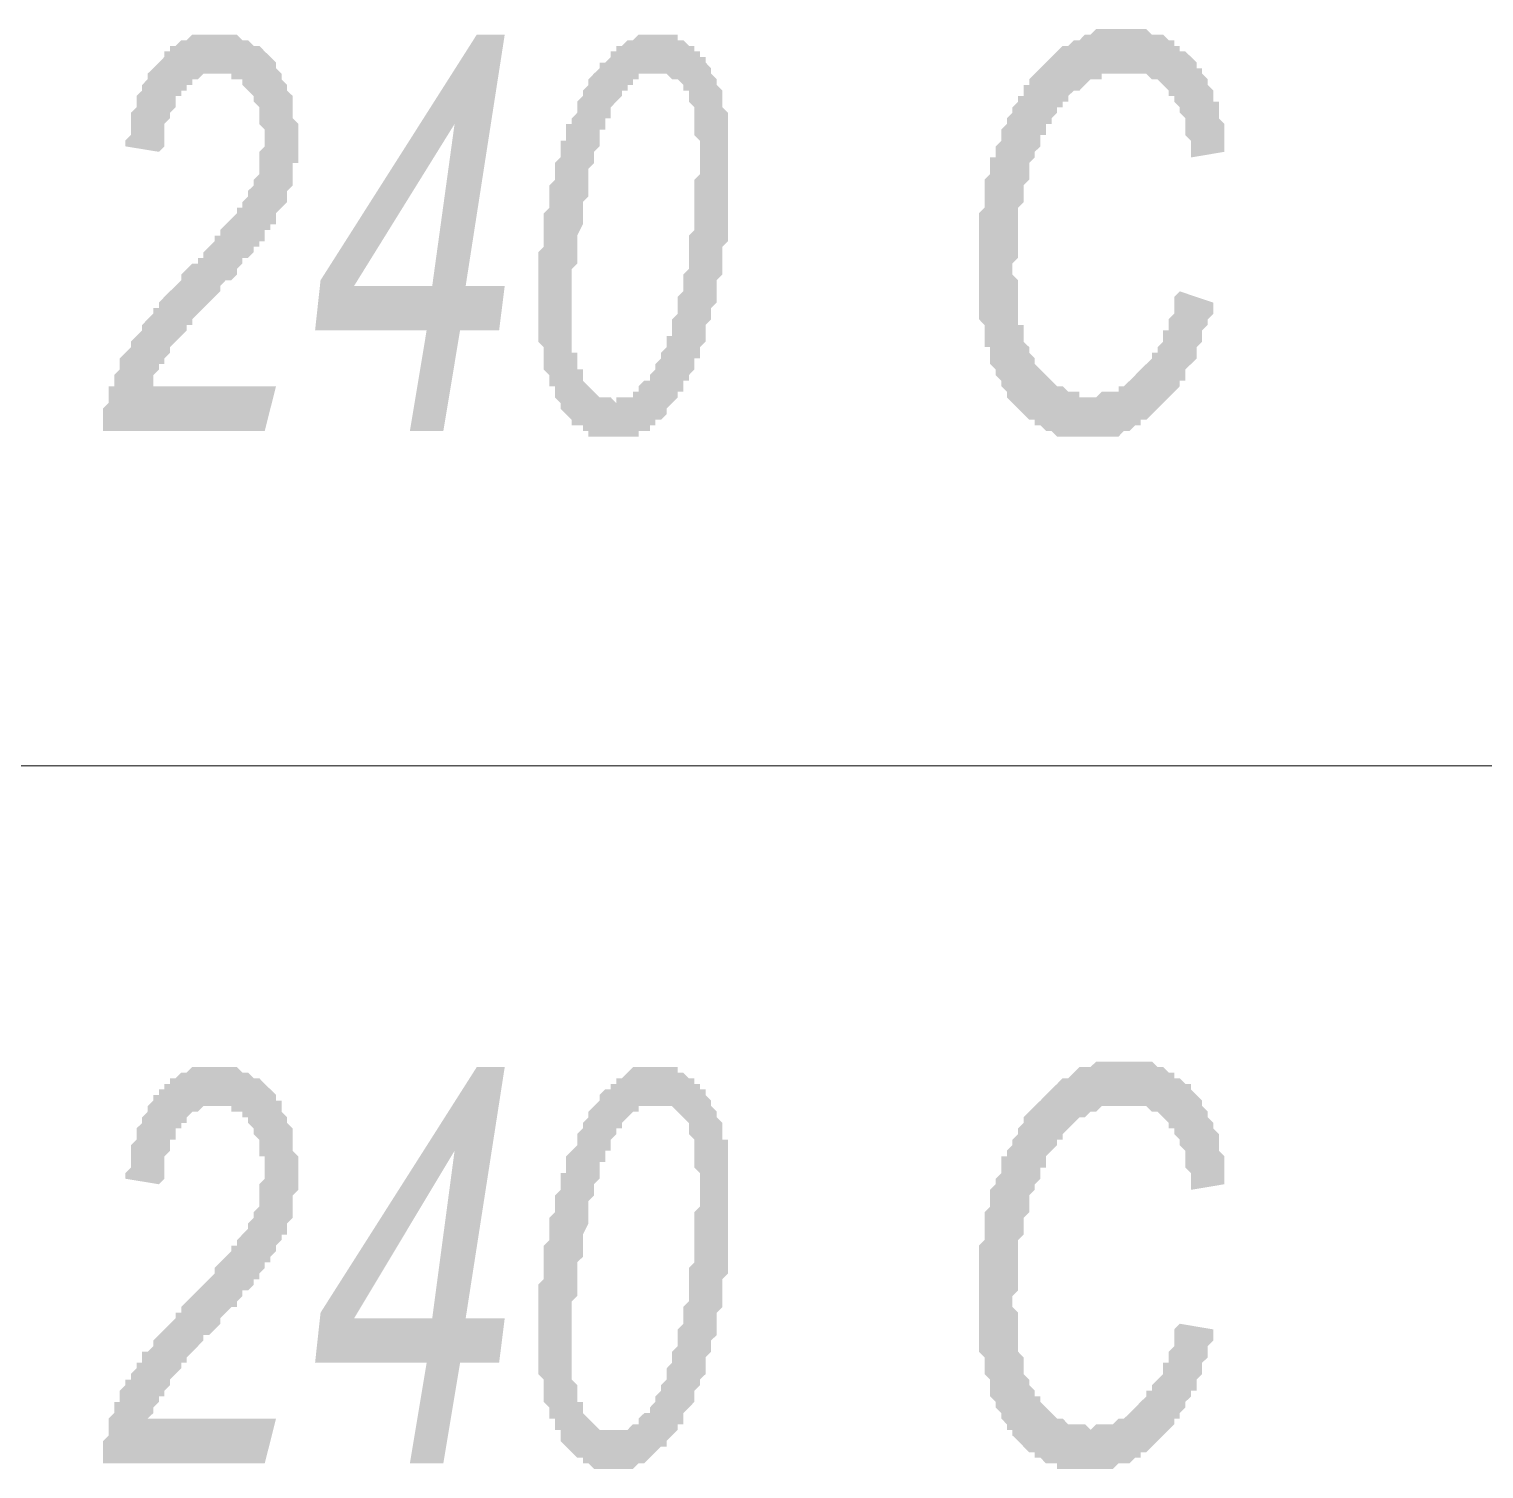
# Model space of a CAD drawing. Header units: millimetres. Extents: x 1372 to 666090, y 1285 to 31551.
# Drawn here: x 628087 to 629174, y 22999 to 24075 of the extents above; entities that cross this region are included whole.
import ezdxf

# ---------------------------------------------------------------- set-up
doc = ezdxf.new("R2010")
doc.units = ezdxf.units.MM
doc.layers.add('PDF _0', color=7, linetype='Continuous')
doc.layers.add('PDF _75-АЗ Штамп', color=7, linetype='Continuous')

msp = doc.modelspace()

# ---------------------------------------------------------------- hatches: boundary and pattern name
at = {"layer": 'PDF _75-АЗ Штамп', "transparency": 33554559}
for points in [[(628141.9, 23774.5), (628141.9, 23778.7), (628141.9, 23782.8), (628141.9, 23787), (628141.9, 23791.2), (628146, 23795.3), (628146, 23799.5), (628146, 23803.7), (628146, 23807.9), (628150.2, 23807.9), (628150.2, 23812), (628150.2, 23816.2), (628150.2, 23816.2), (628154.4, 23820.4), (628154.4, 23824.5), (628154.4, 23828.7), (628158.5, 23832.9), (628158.5, 23832.9), (628162.7, 23837.1), (628162.7, 23841.2), (628166.9, 23845.4), (628166.9, 23845.4), (628171.1, 23849.6), (628171.1, 23853.7), (628171.1, 23853.7), (628171.1, 23853.7), (628175.2, 23857.9), (628175.2, 23857.9), (628179.4, 23862.1), (628179.4, 23862.1), (628179.4, 23866.3), (628183.6, 23866.3), (628183.6, 23870.4), (628187.7, 23874.6), (628187.7, 23874.6), (628191.9, 23878.8), (628196.1, 23882.9), (628196.1, 23882.9), (628200.3, 23887.1), (628200.3, 23891.3), (628204.4, 23895.5), (628208.6, 23899.6), (628212.8, 23899.6), (628212.8, 23903.8), (628216.9, 23903.8), (628216.9, 23908), (628221.1, 23912.1), (628225.3, 23916.3), (628225.3, 23920.5), (628229.5, 23920.5), (628229.5, 23924.7), (628233.6, 23928.8), (628233.6, 23928.8), (628237.8, 23933), (628237.8, 23933), (628242, 23937.2), (628242, 23937.2), (628242, 23941.3), (628246.1, 23941.3), (628246.1, 23945.5), (628250.3, 23949.7), (628250.3, 23953.9), (628254.5, 23958), (628254.5, 23958), (628254.5, 23962.2), (628258.7, 23966.4), (628258.7, 23970.5), (628258.7, 23970.5), (628258.7, 23974.7), (628258.7, 23978.9), (628258.7, 23983.1), (628262.8, 23987.2), (628262.8, 23991.4), (628262.8, 23991.4), (628262.8, 23995.6), (628262.8, 23999.7), (628258.7, 24003.9), (628258.7, 24008.1), (628258.7, 24012.3), (628258.7, 24016.4), (628254.5, 24020.6), (628254.5, 24024.8), (628254.5, 24024.8), (628250.3, 24028.9), (628250.3, 24028.9), (628246.1, 24033.1), (628246.1, 24037.3), (628242, 24037.3), (628237.8, 24037.3), (628237.8, 24041.5), (628233.6, 24041.5), (628229.5, 24041.5), (628229.5, 24041.5), (628225.3, 24041.5), (628225.3, 24041.5), (628221.1, 24041.5), (628216.9, 24041.5), (628216.9, 24041.5), (628212.8, 24037.3), (628208.6, 24037.3), (628208.6, 24033.1), (628204.4, 24033.1), (628204.4, 24028.9), (628200.3, 24028.9), (628200.3, 24024.8), (628196.1, 24024.8), (628196.1, 24020.6), (628196.1, 24016.4), (628191.9, 24012.3), (628191.9, 24012.3), (628191.9, 24008.1), (628187.7, 24003.9), (628187.7, 23999.7), (628187.7, 23995.6), (628187.7, 23991.4), (628187.7, 23987.2), (628183.6, 23983.1), (628158.5, 23987.2), (628158.5, 23991.4), (628162.7, 23995.6), (628162.7, 23999.7), (628162.7, 24003.9), (628162.7, 24008.1), (628162.7, 24012.3), (628166.9, 24016.4), (628166.9, 24020.6), (628166.9, 24024.8), (628166.9, 24024.8), (628171.1, 24028.9), (628171.1, 24033.1), (628175.2, 24037.3), (628175.2, 24037.3), (628175.2, 24041.5), (628179.4, 24045.6), (628179.4, 24045.6), (628183.6, 24049.8), (628183.6, 24049.8), (628187.7, 24054), (628187.7, 24058.1), (628191.9, 24058.1), (628191.9, 24062.3), (628196.1, 24062.3), (628196.1, 24062.3), (628200.3, 24066.5), (628204.4, 24066.5), (628204.4, 24066.5), (628208.6, 24070.7), (628212.8, 24070.7), (628212.8, 24070.7), (628216.9, 24070.7), (628221.1, 24070.7), (628221.1, 24070.7), (628225.3, 24070.7), (628229.5, 24070.7), (628233.6, 24070.7), (628233.6, 24070.7), (628237.8, 24070.7), (628242, 24070.7), (628242, 24070.7), (628246.1, 24066.5), (628250.3, 24066.5), (628250.3, 24066.5), (628254.5, 24062.3), (628258.7, 24062.3), (628258.7, 24062.3), (628262.8, 24058.1), (628262.8, 24058.1), (628267, 24054), (628267, 24054), (628271.2, 24049.8), (628271.2, 24045.6), (628275.3, 24041.5), (628275.3, 24041.5), (628275.3, 24037.3), (628279.5, 24033.1), (628279.5, 24033.1), (628279.5, 24028.9), (628283.7, 24024.8), (628283.7, 24020.6), (628283.7, 24016.4), (628283.7, 24012.3), (628283.7, 24008.1), (628287.9, 24003.9), (628287.9, 23999.7), (628287.9, 23995.6), (628287.9, 23991.4), (628287.9, 23991.4), (628287.9, 23987.2), (628287.9, 23983.1), (628287.9, 23978.9), (628287.9, 23974.7), (628283.7, 23974.7), (628283.7, 23970.5), (628283.7, 23966.4), (628283.7, 23962.2), (628283.7, 23958), (628279.5, 23953.9), (628279.5, 23949.7), (628279.5, 23945.5), (628275.3, 23941.3), (628275.3, 23941.3), (628271.2, 23937.2), (628271.2, 23937.2), (628271.2, 23933), (628271.2, 23933), (628271.2, 23928.8), (628267, 23928.8), (628267, 23928.8), (628267, 23924.7), (628262.8, 23924.7), (628262.8, 23920.5), (628262.8, 23916.3), (628258.7, 23916.3), (628258.7, 23912.1), (628254.5, 23912.1), (628254.5, 23908), (628250.3, 23903.8), (628246.1, 23903.8), (628246.1, 23899.6), (628242, 23895.5), (628242, 23891.3), (628237.8, 23887.1), (628233.6, 23887.1), (628229.5, 23882.9), (628229.5, 23878.8), (628225.3, 23874.6), (628221.1, 23870.4), (628216.9, 23866.3), (628216.9, 23866.3), (628212.8, 23862.1), (628208.6, 23857.9), (628208.6, 23853.7), (628204.4, 23853.7), (628204.4, 23849.6), (628200.3, 23845.4), (628200.3, 23845.4), (628196.1, 23841.2), (628196.1, 23841.2), (628191.9, 23837.1), (628191.9, 23832.9), (628191.9, 23832.9), (628187.7, 23828.7), (628187.7, 23824.5), (628183.6, 23824.5), (628183.6, 23820.4), (628179.4, 23816.2), (628179.4, 23812), (628179.4, 23807.9), (628175.2, 23807.9), (628271.2, 23807.9), (628262.8, 23774.5)], [(628946.9, 23878.8), (628972, 23870.4), (628972, 23866.3), (628972, 23862.1), (628967.8, 23857.9), (628967.8, 23853.7), (628967.8, 23853.7), (628963.6, 23849.6), (628963.6, 23845.4), (628963.6, 23841.2), (628959.5, 23837.1), (628959.5, 23832.9), (628959.5, 23828.7), (628955.3, 23824.5), (628955.3, 23824.5), (628951.1, 23820.4), (628951.1, 23816.2), (628951.1, 23812), (628946.9, 23812), (628946.9, 23807.9), (628942.8, 23803.7), (628942.8, 23803.7), (628938.6, 23799.5), (628938.6, 23799.5), (628934.4, 23795.3), (628934.4, 23795.3), (628930.3, 23791.2), (628930.3, 23791.2), (628926.1, 23787), (628926.1, 23787), (628921.9, 23782.8), (628917.7, 23782.8), (628917.7, 23778.7), (628913.6, 23778.7), (628913.6, 23778.7), (628909.4, 23774.5), (628905.2, 23774.5), (628905.2, 23774.5), (628901.1, 23770.3), (628896.9, 23770.3), (628896.9, 23770.3), (628892.7, 23770.3), (628888.5, 23770.3), (628888.5, 23770.3), (628884.4, 23770.3), (628880.2, 23770.3), (628880.2, 23770.3), (628880.2, 23770.3), (628876, 23770.3), (628871.9, 23770.3), (628867.7, 23770.3), (628867.7, 23770.3), (628863.5, 23770.3), (628859.3, 23770.3), (628855.2, 23770.3), (628855.2, 23770.3), (628851, 23774.5), (628851, 23774.5), (628846.8, 23774.5), (628842.7, 23778.7), (628842.7, 23778.7), (628838.5, 23778.7), (628838.5, 23782.8), (628834.3, 23782.8), (628830.1, 23787), (628830.1, 23787), (628826, 23791.2), (628826, 23791.2), (628821.8, 23795.3), (628821.8, 23795.3), (628817.6, 23799.5), (628817.6, 23799.5), (628817.6, 23803.7), (628813.5, 23807.9), (628813.5, 23807.9), (628813.5, 23812), (628809.3, 23816.2), (628809.3, 23820.4), (628809.3, 23820.4), (628805.1, 23824.5), (628805.1, 23828.7), (628805.1, 23832.9), (628805.1, 23837.1), (628800.9, 23837.1), (628800.9, 23841.2), (628800.9, 23845.4), (628800.9, 23849.6), (628800.9, 23853.7), (628796.8, 23857.9), (628796.8, 23862.1), (628796.8, 23866.3), (628796.8, 23870.4), (628796.8, 23874.6), (628796.8, 23878.8), (628796.8, 23882.9), (628796.8, 23891.3), (628796.8, 23895.5), (628796.8, 23895.5), (628796.8, 23899.6), (628796.8, 23903.8), (628796.8, 23908), (628796.8, 23912.1), (628796.8, 23916.3), (628796.8, 23920.5), (628796.8, 23924.7), (628796.8, 23928.8), (628796.8, 23933), (628796.8, 23937.2), (628800.9, 23941.3), (628800.9, 23945.5), (628800.9, 23949.7), (628800.9, 23953.9), (628800.9, 23958), (628800.9, 23962.2), (628805.1, 23966.4), (628805.1, 23970.5), (628805.1, 23974.7), (628805.1, 23978.9), (628809.3, 23978.9), (628809.3, 23983.1), (628809.3, 23987.2), (628813.5, 23991.4), (628813.5, 23995.6), (628813.5, 23999.7), (628813.5, 23999.7), (628817.6, 24003.9), (628817.6, 24008.1), (628821.8, 24012.3), (628821.8, 24012.3), (628821.8, 24016.4), (628826, 24020.6), (628826, 24024.8), (628830.1, 24024.8), (628830.1, 24028.9), (628830.1, 24033.1), (628834.3, 24033.1), (628834.3, 24037.3), (628838.5, 24041.5), (628838.5, 24041.5), (628842.7, 24045.6), (628846.8, 24049.8), (628846.8, 24049.8), (628851, 24054), (628851, 24054), (628855.2, 24058.1), (628855.2, 24058.1), (628859.3, 24062.3), (628859.3, 24062.3), (628863.5, 24062.3), (628867.7, 24066.5), (628867.7, 24066.5), (628871.9, 24066.5), (628876, 24070.7), (628876, 24070.7), (628880.2, 24070.7), (628880.2, 24070.7), (628884.4, 24074.8), (628888.5, 24074.8), (628888.5, 24074.8), (628892.7, 24074.8), (628896.9, 24074.8), (628901.1, 24074.8), (628901.1, 24074.8), (628905.2, 24074.8), (628909.4, 24074.8), (628909.4, 24074.8), (628913.6, 24074.8), (628917.7, 24074.8), (628921.9, 24074.8), (628921.9, 24074.8), (628926.1, 24070.7), (628930.3, 24070.7), (628930.3, 24070.7), (628934.4, 24070.7), (628938.6, 24066.5), (628938.6, 24066.5), (628942.8, 24066.5), (628942.8, 24062.3), (628946.9, 24062.3), (628946.9, 24058.1), (628951.1, 24058.1), (628955.3, 24054), (628955.3, 24054), (628959.5, 24049.8), (628959.5, 24049.8), (628959.5, 24045.6), (628963.6, 24045.6), (628963.6, 24041.5), (628967.8, 24037.3), (628967.8, 24037.3), (628967.8, 24033.1), (628972, 24028.9), (628972, 24024.8), (628972, 24020.6), (628976.1, 24020.6), (628976.1, 24016.4), (628976.1, 24012.3), (628976.1, 24008.1), (628980.3, 24003.9), (628980.3, 23999.7), (628980.3, 23995.6), (628980.3, 23991.4), (628980.3, 23987.2), (628980.3, 23983.1), (628980.3, 23983.1), (628955.3, 23978.9), (628955.3, 23983.1), (628955.3, 23987.2), (628955.3, 23991.4), (628951.1, 23995.6), (628951.1, 23999.7), (628951.1, 24003.9), (628951.1, 24008.1), (628946.9, 24012.3), (628946.9, 24012.3), (628946.9, 24016.4), (628942.8, 24020.6), (628942.8, 24024.8), (628938.6, 24024.8), (628938.6, 24024.8), (628938.6, 24028.9), (628934.4, 24033.1), (628934.4, 24033.1), (628930.3, 24037.3), (628926.1, 24037.3), (628926.1, 24037.3), (628921.9, 24041.5), (628917.7, 24041.5), (628917.7, 24041.5), (628913.6, 24041.5), (628909.4, 24041.5), (628909.4, 24041.5), (628905.2, 24041.5), (628901.1, 24041.5), (628901.1, 24041.5), (628896.9, 24041.5), (628892.7, 24041.5), (628892.7, 24041.5), (628888.5, 24041.5), (628888.5, 24037.3), (628884.4, 24037.3), (628880.2, 24037.3), (628880.2, 24037.3), (628876, 24033.1), (628876, 24033.1), (628871.9, 24028.9), (628867.7, 24028.9), (628867.7, 24028.9), (628863.5, 24024.8), (628863.5, 24020.6), (628859.3, 24020.6), (628859.3, 24016.4), (628855.2, 24016.4), (628855.2, 24012.3), (628851, 24008.1), (628851, 24003.9), (628846.8, 24003.9), (628846.8, 23999.7), (628846.8, 23995.6), (628842.7, 23995.6), (628842.7, 23991.4), (628842.7, 23987.2), (628838.5, 23983.1), (628838.5, 23978.9), (628838.5, 23978.9), (628834.3, 23974.7), (628834.3, 23970.5), (628834.3, 23966.4), (628834.3, 23962.2), (628830.1, 23958), (628830.1, 23953.9), (628830.1, 23953.9), (628830.1, 23949.7), (628830.1, 23945.5), (628826, 23941.3), (628826, 23937.2), (628826, 23933), (628826, 23928.8), (628826, 23924.7), (628826, 23920.5), (628826, 23916.3), (628826, 23912.1), (628826, 23908), (628826, 23903.8), (628821.8, 23899.6), (628821.8, 23895.5), (628821.8, 23891.3), (628826, 23887.1), (628826, 23882.9), (628826, 23874.6), (628826, 23870.4), (628826, 23866.3), (628826, 23862.1), (628826, 23857.9), (628826, 23853.7), (628830.1, 23853.7), (628830.1, 23849.6), (628830.1, 23845.4), (628830.1, 23841.2), (628834.3, 23837.1), (628834.3, 23837.1), (628834.3, 23832.9), (628838.5, 23828.7), (628838.5, 23828.7), (628838.5, 23824.5), (628842.7, 23820.4), (628842.7, 23820.4), (628846.8, 23816.2), (628846.8, 23816.2), (628851, 23812), (628851, 23812), (628855.2, 23807.9), (628859.3, 23807.9), (628859.3, 23807.9), (628863.5, 23803.7), (628863.5, 23803.7), (628867.7, 23803.7), (628871.9, 23803.7), (628871.9, 23799.5), (628876, 23799.5), (628880.2, 23799.5), (628880.2, 23799.5), (628884.4, 23799.5), (628884.4, 23799.5), (628888.5, 23803.7), (628892.7, 23803.7), (628892.7, 23803.7), (628896.9, 23803.7), (628901.1, 23803.7), (628901.1, 23807.9), (628905.2, 23807.9), (628909.4, 23812), (628909.4, 23812), (628913.6, 23816.2), (628913.6, 23816.2), (628917.7, 23820.4), (628917.7, 23820.4), (628921.9, 23824.5), (628921.9, 23824.5), (628926.1, 23828.7), (628926.1, 23832.9), (628930.3, 23832.9), (628930.3, 23837.1), (628934.4, 23841.2), (628934.4, 23845.4), (628934.4, 23849.6), (628938.6, 23849.6), (628938.6, 23853.7), (628938.6, 23857.9), (628942.8, 23862.1), (628942.8, 23866.3), (628942.8, 23870.4), (628942.8, 23874.6), (628946.9, 23878.8)], [(628141.9, 23002.8), (628141.9, 23007), (628141.9, 23011.1), (628141.9, 23015.3), (628141.9, 23019.5), (628146, 23023.6), (628146, 23027.8), (628146, 23032), (628146, 23036.2), (628150.2, 23040.3), (628150.2, 23040.3), (628150.2, 23044.5), (628150.2, 23048.7), (628154.4, 23048.7), (628154.4, 23052.8), (628154.4, 23057), (628158.5, 23061.2), (628158.5, 23065.4), (628162.7, 23065.4), (628162.7, 23069.5), (628166.9, 23073.7), (628166.9, 23077.9), (628171.1, 23077.9), (628171.1, 23082), (628171.1, 23082), (628171.1, 23086.2), (628175.2, 23086.2), (628175.2, 23086.2), (628179.4, 23090.4), (628179.4, 23090.4), (628179.4, 23094.6), (628183.6, 23098.7), (628183.6, 23098.7), (628187.7, 23102.9), (628187.7, 23102.9), (628191.9, 23107.1), (628196.1, 23111.2), (628196.1, 23115.4), (628200.3, 23115.4), (628200.3, 23119.6), (628204.4, 23123.8), (628208.6, 23127.9), (628212.8, 23132.1), (628212.8, 23132.1), (628216.9, 23136.3), (628216.9, 23136.3), (628221.1, 23140.4), (628225.3, 23144.6), (628225.3, 23148.8), (628229.5, 23153), (628229.5, 23153), (628233.6, 23157.1), (628233.6, 23157.1), (628237.8, 23161.3), (628237.8, 23165.5), (628242, 23165.5), (628242, 23165.5), (628242, 23169.6), (628246.1, 23173.8), (628246.1, 23173.8), (628250.3, 23178), (628250.3, 23182.2), (628254.5, 23186.3), (628254.5, 23190.5), (628254.5, 23190.5), (628258.7, 23194.7), (628258.7, 23198.8), (628258.7, 23198.8), (628258.7, 23203), (628258.7, 23207.2), (628258.7, 23211.4), (628262.8, 23215.5), (628262.8, 23219.7), (628262.8, 23223.9), (628262.8, 23228), (628262.8, 23232.2), (628258.7, 23232.2), (628258.7, 23236.4), (628258.7, 23240.6), (628258.7, 23244.7), (628254.5, 23248.9), (628254.5, 23253.1), (628254.5, 23253.1), (628250.3, 23257.2), (628250.3, 23261.4), (628246.1, 23261.4), (628246.1, 23265.6), (628242, 23265.6), (628237.8, 23265.6), (628237.8, 23269.8), (628233.6, 23269.8), (628229.5, 23269.8), (628229.5, 23269.8), (628225.3, 23269.8), (628225.3, 23269.8), (628221.1, 23269.8), (628216.9, 23269.8), (628216.9, 23269.8), (628212.8, 23265.6), (628208.6, 23265.6), (628208.6, 23265.6), (628204.4, 23261.4), (628204.4, 23257.2), (628200.3, 23257.2), (628200.3, 23253.1), (628196.1, 23253.1), (628196.1, 23248.9), (628196.1, 23244.7), (628191.9, 23244.7), (628191.9, 23240.6), (628191.9, 23236.4), (628187.7, 23232.2), (628187.7, 23228), (628187.7, 23223.9), (628187.7, 23219.7), (628187.7, 23215.5), (628183.6, 23211.4), (628158.5, 23215.5), (628158.5, 23219.7), (628162.7, 23223.9), (628162.7, 23228), (628162.7, 23232.2), (628162.7, 23236.4), (628162.7, 23240.6), (628166.9, 23244.7), (628166.9, 23248.9), (628166.9, 23253.1), (628166.9, 23253.1), (628171.1, 23257.2), (628171.1, 23261.4), (628175.2, 23265.6), (628175.2, 23269.8), (628175.2, 23269.8), (628179.4, 23273.9), (628179.4, 23278.1), (628183.6, 23278.1), (628183.6, 23282.3), (628187.7, 23282.3), (628187.7, 23286.4), (628191.9, 23286.4), (628191.9, 23290.6), (628196.1, 23290.6), (628196.1, 23290.6), (628200.3, 23294.8), (628204.4, 23294.8), (628204.4, 23294.8), (628208.6, 23299), (628212.8, 23299), (628212.8, 23299), (628216.9, 23299), (628221.1, 23299), (628221.1, 23299), (628225.3, 23299), (628229.5, 23299), (628233.6, 23299), (628233.6, 23299), (628237.8, 23299), (628242, 23299), (628242, 23299), (628246.1, 23294.8), (628250.3, 23294.8), (628250.3, 23294.8), (628254.5, 23290.6), (628258.7, 23290.6), (628258.7, 23290.6), (628262.8, 23286.4), (628262.8, 23286.4), (628267, 23282.3), (628267, 23282.3), (628271.2, 23278.1), (628271.2, 23273.9), (628275.3, 23273.9), (628275.3, 23269.8), (628275.3, 23265.6), (628279.5, 23261.4), (628279.5, 23261.4), (628279.5, 23257.2), (628283.7, 23253.1), (628283.7, 23248.9), (628283.7, 23244.7), (628283.7, 23240.6), (628283.7, 23236.4), (628287.9, 23232.2), (628287.9, 23228), (628287.9, 23223.9), (628287.9, 23219.7), (628287.9, 23219.7), (628287.9, 23215.5), (628287.9, 23211.4), (628287.9, 23211.4), (628287.9, 23207.2), (628283.7, 23203), (628283.7, 23198.8), (628283.7, 23194.7), (628283.7, 23190.5), (628283.7, 23186.3), (628279.5, 23182.2), (628279.5, 23178), (628279.5, 23173.8), (628275.3, 23173.8), (628275.3, 23169.6), (628271.2, 23165.5), (628271.2, 23165.5), (628271.2, 23161.3), (628271.2, 23161.3), (628271.2, 23161.3), (628267, 23157.1), (628267, 23157.1), (628267, 23153), (628262.8, 23153), (628262.8, 23148.8), (628262.8, 23148.8), (628258.7, 23144.6), (628258.7, 23140.4), (628254.5, 23140.4), (628254.5, 23136.3), (628250.3, 23132.1), (628246.1, 23132.1), (628246.1, 23127.9), (628242, 23123.8), (628242, 23119.6), (628237.8, 23119.6), (628233.6, 23115.4), (628229.5, 23111.2), (628229.5, 23107.1), (628225.3, 23102.9), (628221.1, 23098.7), (628216.9, 23098.7), (628216.9, 23094.6), (628212.8, 23090.4), (628208.6, 23086.2), (628208.6, 23086.2), (628204.4, 23082), (628204.4, 23077.9), (628200.3, 23077.9), (628200.3, 23073.7), (628196.1, 23069.5), (628196.1, 23069.5), (628191.9, 23065.4), (628191.9, 23065.4), (628191.9, 23061.2), (628187.7, 23057), (628187.7, 23052.8), (628183.6, 23052.8), (628183.6, 23048.7), (628179.4, 23044.5), (628179.4, 23040.3), (628179.4, 23040.3), (628175.2, 23036.2), (628271.2, 23036.2), (628262.8, 23002.8)], [(628946.9, 23107.1), (628972, 23102.9), (628972, 23098.7), (628972, 23094.6), (628967.8, 23090.4), (628967.8, 23086.2), (628967.8, 23082), (628963.6, 23077.9), (628963.6, 23073.7), (628963.6, 23069.5), (628959.5, 23065.4), (628959.5, 23061.2), (628959.5, 23057), (628955.3, 23057), (628955.3, 23052.8), (628951.1, 23048.7), (628951.1, 23044.5), (628951.1, 23044.5), (628946.9, 23040.3), (628946.9, 23036.2), (628942.8, 23036.2), (628942.8, 23032), (628938.6, 23027.8), (628938.6, 23027.8), (628934.4, 23023.6), (628934.4, 23023.6), (628930.3, 23019.5), (628930.3, 23019.5), (628926.1, 23015.3), (628926.1, 23015.3), (628921.9, 23011.1), (628917.7, 23011.1), (628917.7, 23007), (628913.6, 23007), (628913.6, 23007), (628909.4, 23002.8), (628905.2, 23002.8), (628905.2, 23002.8), (628901.1, 23002.8), (628896.9, 22998.6), (628896.9, 22998.6), (628892.7, 22998.6), (628888.5, 22998.6), (628888.5, 22998.6), (628884.4, 22998.6), (628880.2, 22998.6), (628880.2, 22998.6), (628880.2, 22998.6), (628876, 22998.6), (628871.9, 22998.6), (628867.7, 22998.6), (628867.7, 22998.6), (628863.5, 22998.6), (628859.3, 22998.6), (628855.2, 22998.6), (628855.2, 23002.8), (628851, 23002.8), (628851, 23002.8), (628846.8, 23002.8), (628842.7, 23007), (628842.7, 23007), (628838.5, 23007), (628838.5, 23011.1), (628834.3, 23011.1), (628830.1, 23015.3), (628830.1, 23015.3), (628826, 23019.5), (628826, 23019.5), (628821.8, 23023.6), (628821.8, 23027.8), (628817.6, 23027.8), (628817.6, 23032), (628817.6, 23032), (628813.5, 23036.2), (628813.5, 23040.3), (628813.5, 23040.3), (628809.3, 23044.5), (628809.3, 23048.7), (628809.3, 23048.7), (628805.1, 23052.8), (628805.1, 23057), (628805.1, 23061.2), (628805.1, 23065.4), (628800.9, 23069.5), (628800.9, 23069.5), (628800.9, 23073.7), (628800.9, 23077.9), (628800.9, 23082), (628796.8, 23086.2), (628796.8, 23090.4), (628796.8, 23094.6), (628796.8, 23098.7), (628796.8, 23102.9), (628796.8, 23107.1), (628796.8, 23115.4), (628796.8, 23119.6), (628796.8, 23123.8), (628796.8, 23123.8), (628796.8, 23127.9), (628796.8, 23132.1), (628796.8, 23136.3), (628796.8, 23140.4), (628796.8, 23144.6), (628796.8, 23153), (628796.8, 23157.1), (628796.8, 23161.3), (628796.8, 23161.3), (628796.8, 23165.5), (628800.9, 23169.6), (628800.9, 23173.8), (628800.9, 23178), (628800.9, 23182.2), (628800.9, 23186.3), (628800.9, 23190.5), (628805.1, 23194.7), (628805.1, 23198.8), (628805.1, 23203), (628805.1, 23207.2), (628809.3, 23211.4), (628809.3, 23211.4), (628809.3, 23215.5), (628813.5, 23219.7), (628813.5, 23223.9), (628813.5, 23228), (628813.5, 23232.2), (628817.6, 23232.2), (628817.6, 23236.4), (628821.8, 23240.6), (628821.8, 23244.7), (628821.8, 23244.7), (628826, 23248.9), (628826, 23253.1), (628830.1, 23257.2), (628830.1, 23257.2), (628830.1, 23261.4), (628834.3, 23265.6), (628834.3, 23265.6), (628838.5, 23269.8), (628838.5, 23269.8), (628842.7, 23273.9), (628846.8, 23278.1), (628846.8, 23278.1), (628851, 23282.3), (628851, 23282.3), (628855.2, 23286.4), (628855.2, 23286.4), (628859.3, 23290.6), (628859.3, 23290.6), (628863.5, 23290.6), (628867.7, 23294.8), (628867.7, 23294.8), (628871.9, 23299), (628876, 23299), (628876, 23299), (628880.2, 23299), (628880.2, 23299), (628884.4, 23303.1), (628888.5, 23303.1), (628888.5, 23303.1), (628892.7, 23303.1), (628896.9, 23303.1), (628901.1, 23303.1), (628901.1, 23303.1), (628905.2, 23303.1), (628909.4, 23303.1), (628909.4, 23303.1), (628913.6, 23303.1), (628917.7, 23303.1), (628921.9, 23303.1), (628921.9, 23303.1), (628926.1, 23303.1), (628930.3, 23299), (628930.3, 23299), (628934.4, 23299), (628938.6, 23294.8), (628938.6, 23294.8), (628942.8, 23294.8), (628942.8, 23290.6), (628946.9, 23290.6), (628946.9, 23290.6), (628951.1, 23286.4), (628955.3, 23286.4), (628955.3, 23282.3), (628959.5, 23278.1), (628959.5, 23278.1), (628959.5, 23278.1), (628963.6, 23273.9), (628963.6, 23269.8), (628967.8, 23265.6), (628967.8, 23265.6), (628967.8, 23261.4), (628972, 23257.2), (628972, 23253.1), (628972, 23253.1), (628976.1, 23248.9), (628976.1, 23244.7), (628976.1, 23240.6), (628976.1, 23236.4), (628980.3, 23232.2), (628980.3, 23228), (628980.3, 23223.9), (628980.3, 23219.7), (628980.3, 23215.5), (628980.3, 23211.4), (628980.3, 23211.4), (628955.3, 23207.2), (628955.3, 23211.4), (628955.3, 23215.5), (628955.3, 23219.7), (628951.1, 23223.9), (628951.1, 23228), (628951.1, 23232.2), (628951.1, 23236.4), (628946.9, 23240.6), (628946.9, 23244.7), (628946.9, 23244.7), (628942.8, 23248.9), (628942.8, 23253.1), (628938.6, 23253.1), (628938.6, 23257.2), (628938.6, 23257.2), (628934.4, 23261.4), (628934.4, 23261.4), (628930.3, 23265.6), (628926.1, 23265.6), (628926.1, 23265.6), (628921.9, 23269.8), (628917.7, 23269.8), (628917.7, 23269.8), (628913.6, 23269.8), (628909.4, 23269.8), (628909.4, 23269.8), (628905.2, 23269.8), (628901.1, 23269.8), (628901.1, 23269.8), (628896.9, 23269.8), (628892.7, 23269.8), (628892.7, 23269.8), (628888.5, 23269.8), (628888.5, 23269.8), (628884.4, 23265.6), (628880.2, 23265.6), (628880.2, 23265.6), (628876, 23261.4), (628876, 23261.4), (628871.9, 23261.4), (628867.7, 23257.2), (628867.7, 23257.2), (628863.5, 23253.1), (628863.5, 23253.1), (628859.3, 23248.9), (628859.3, 23244.7), (628855.2, 23244.7), (628855.2, 23240.6), (628851, 23236.4), (628851, 23236.4), (628846.8, 23232.2), (628846.8, 23228), (628846.8, 23223.9), (628842.7, 23223.9), (628842.7, 23219.7), (628842.7, 23215.5), (628838.5, 23211.4), (628838.5, 23211.4), (628838.5, 23207.2), (628834.3, 23203), (628834.3, 23198.8), (628834.3, 23194.7), (628834.3, 23190.5), (628830.1, 23186.3), (628830.1, 23186.3), (628830.1, 23182.2), (628830.1, 23178), (628830.1, 23173.8), (628826, 23169.6), (628826, 23165.5), (628826, 23161.3), (628826, 23157.1), (628826, 23153), (628826, 23148.8), (628826, 23144.6), (628826, 23140.4), (628826, 23136.3), (628826, 23132.1), (628821.8, 23127.9), (628821.8, 23123.8), (628821.8, 23119.6), (628826, 23115.4), (628826, 23111.2), (628826, 23107.1), (628826, 23102.9), (628826, 23094.6), (628826, 23094.6), (628826, 23090.4), (628826, 23086.2), (628830.1, 23082), (628830.1, 23077.9), (628830.1, 23073.7), (628830.1, 23069.5), (628834.3, 23065.4), (628834.3, 23065.4), (628834.3, 23061.2), (628838.5, 23057), (628838.5, 23057), (628838.5, 23052.8), (628842.7, 23052.8), (628842.7, 23048.7), (628846.8, 23044.5), (628846.8, 23044.5), (628851, 23040.3), (628851, 23040.3), (628855.2, 23036.2), (628859.3, 23036.2), (628859.3, 23036.2), (628863.5, 23032), (628863.5, 23032), (628867.7, 23032), (628871.9, 23032), (628871.9, 23032), (628876, 23032), (628880.2, 23027.8), (628880.2, 23027.8), (628884.4, 23032), (628884.4, 23032), (628888.5, 23032), (628892.7, 23032), (628892.7, 23032), (628896.9, 23032), (628901.1, 23036.2), (628901.1, 23036.2), (628905.2, 23036.2), (628909.4, 23040.3), (628909.4, 23040.3), (628913.6, 23044.5), (628913.6, 23044.5), (628917.7, 23048.7), (628917.7, 23048.7), (628921.9, 23052.8), (628921.9, 23057), (628926.1, 23057), (628926.1, 23061.2), (628930.3, 23065.4), (628930.3, 23065.4), (628934.4, 23069.5), (628934.4, 23073.7), (628934.4, 23077.9), (628938.6, 23077.9), (628938.6, 23082), (628938.6, 23086.2), (628942.8, 23090.4), (628942.8, 23094.6), (628942.8, 23098.7), (628942.8, 23102.9), (628946.9, 23107.1)]]:
    msp.add_hatch(color=256, dxfattribs=at).paths.add_polyline_path(points)
h = msp.add_hatch(color=256, dxfattribs=at)
h.paths.add_polyline_path([(628371.3, 23774.5), (628383.8, 23849.6), (628300.4, 23849.6), (628304.5, 23887.1), (628421.3, 24070.7), (628442.2, 24070.7), (628413, 23882.9), (628442.2, 23882.9), (628438, 23849.6), (628408.8, 23849.6), (628396.3, 23774.5)], flags=0)
h.paths.add_polyline_path([(628388, 23882.9), (628404.7, 24003.9), (628329.6, 23882.9)], flags=0)
h = msp.add_hatch(color=256, dxfattribs=at)
h.paths.add_polyline_path([(628467.2, 23870.4), (628467.2, 23874.6), (628467.2, 23878.8), (628467.2, 23882.9), (628467.2, 23887.1), (628467.2, 23891.3), (628467.2, 23895.5), (628467.2, 23899.6), (628467.2, 23903.8), (628467.2, 23908), (628471.4, 23912.1), (628471.4, 23916.3), (628471.4, 23920.5), (628471.4, 23924.7), (628471.4, 23928.8), (628471.4, 23933), (628471.4, 23937.2), (628475.6, 23941.3), (628475.6, 23945.5), (628475.6, 23945.5), (628475.6, 23953.9), (628475.6, 23958), (628479.7, 23962.2), (628479.7, 23966.4), (628479.7, 23970.5), (628479.7, 23974.7), (628483.9, 23978.9), (628483.9, 23983.1), (628483.9, 23987.2), (628483.9, 23991.4), (628488.1, 23991.4), (628488.1, 23995.6), (628488.1, 23999.7), (628488.1, 24003.9), (628492.3, 24003.9), (628492.3, 24008.1), (628492.3, 24008.1), (628496.4, 24012.3), (628496.4, 24016.4), (628496.4, 24020.6), (628500.6, 24024.8), (628500.6, 24028.9), (628504.8, 24033.1), (628504.8, 24033.1), (628504.8, 24037.3), (628508.9, 24041.5), (628508.9, 24041.5), (628513.1, 24045.6), (628513.1, 24045.6), (628513.1, 24049.8), (628517.3, 24049.8), (628521.5, 24054), (628521.5, 24058.1), (628525.6, 24058.1), (628525.6, 24062.3), (628529.8, 24062.3), (628534, 24066.5), (628534, 24066.5), (628534, 24066.5), (628538.1, 24066.5), (628542.3, 24070.7), (628542.3, 24070.7), (628546.5, 24070.7), (628550.7, 24070.7), (628550.7, 24070.7), (628554.8, 24070.7), (628559, 24070.7), (628563.2, 24070.7), (628563.2, 24070.7), (628567.3, 24070.7), (628571.5, 24070.7), (628571.5, 24066.5), (628575.7, 24066.5), (628575.7, 24066.5), (628579.9, 24062.3), (628584, 24062.3), (628584, 24058.1), (628588.2, 24058.1), (628588.2, 24054), (628592.4, 24054), (628592.4, 24049.8), (628596.5, 24045.6), (628596.5, 24045.6), (628596.5, 24041.5), (628600.7, 24037.3), (628600.7, 24033.1), (628600.7, 24033.1), (628604.9, 24028.9), (628604.9, 24024.8), (628604.9, 24020.6), (628604.9, 24016.4), (628609.1, 24012.3), (628609.1, 24008.1), (628609.1, 24008.1), (628609.1, 24003.9), (628609.1, 23999.7), (628609.1, 23991.4), (628609.1, 23987.2), (628609.1, 23983.1), (628609.1, 23978.9), (628609.1, 23974.7), (628609.1, 23974.7), (628609.1, 23970.5), (628609.1, 23966.4), (628609.1, 23962.2), (628609.1, 23958), (628609.1, 23953.9), (628609.1, 23949.7), (628609.1, 23945.5), (628609.1, 23941.3), (628609.1, 23937.2), (628609.1, 23933), (628609.1, 23928.8), (628609.1, 23924.7), (628609.1, 23920.5), (628609.1, 23916.3), (628604.9, 23912.1), (628604.9, 23908), (628604.9, 23903.8), (628604.9, 23899.6), (628604.9, 23895.5), (628604.9, 23891.3), (628600.7, 23887.1), (628600.7, 23882.9), (628600.7, 23878.8), (628600.7, 23874.6), (628600.7, 23874.6), (628600.7, 23870.4), (628596.5, 23866.3), (628596.5, 23862.1), (628596.5, 23857.9), (628592.4, 23853.7), (628592.4, 23849.6), (628592.4, 23845.4), (628592.4, 23841.2), (628588.2, 23837.1), (628588.2, 23832.9), (628588.2, 23828.7), (628584, 23828.7), (628584, 23824.5), (628584, 23820.4), (628579.9, 23816.2), (628579.9, 23812), (628575.7, 23812), (628575.7, 23807.9), (628575.7, 23803.7), (628571.5, 23803.7), (628571.5, 23799.5), (628567.3, 23795.3), (628567.3, 23795.3), (628563.2, 23791.2), (628563.2, 23791.2), (628563.2, 23787), (628559, 23782.8), (628554.8, 23782.8), (628554.8, 23778.7), (628550.7, 23778.7), (628550.7, 23774.5), (628546.5, 23774.5), (628542.3, 23774.5), (628542.3, 23770.3), (628538.1, 23770.3), (628534, 23770.3), (628534, 23770.3), (628529.8, 23770.3), (628525.6, 23770.3), (628525.6, 23770.3), (628521.5, 23770.3), (628521.5, 23770.3), (628517.3, 23770.3), (628513.1, 23770.3), (628513.1, 23770.3), (628508.9, 23770.3), (628504.8, 23770.3), (628504.8, 23774.5), (628500.6, 23774.5), (628500.6, 23778.7), (628496.4, 23778.7), (628492.3, 23778.7), (628492.3, 23782.8), (628488.1, 23787), (628488.1, 23787), (628483.9, 23791.2), (628483.9, 23795.3), (628483.9, 23795.3), (628479.7, 23799.5), (628479.7, 23803.7), (628479.7, 23807.9), (628475.6, 23807.9), (628475.6, 23812), (628475.6, 23816.2), (628471.4, 23820.4), (628471.4, 23824.5), (628471.4, 23824.5), (628471.4, 23828.7), (628471.4, 23832.9), (628471.4, 23837.1), (628467.2, 23841.2), (628467.2, 23845.4), (628467.2, 23849.6), (628467.2, 23857.9), (628467.2, 23862.1), (628467.2, 23866.3), (628467.2, 23870.4), (628467.2, 23870.4)], flags=0)
h.paths.add_polyline_path([(628492.3, 23862.1), (628492.3, 23857.9), (628492.3, 23853.7), (628492.3, 23845.4), (628492.3, 23841.2), (628492.3, 23837.1), (628492.3, 23832.9), (628496.4, 23832.9), (628496.4, 23828.7), (628496.4, 23824.5), (628496.4, 23820.4), (628500.6, 23820.4), (628500.6, 23816.2), (628500.6, 23812), (628504.8, 23807.9), (628504.8, 23807.9), (628508.9, 23803.7), (628508.9, 23803.7), (628513.1, 23799.5), (628513.1, 23799.5), (628517.3, 23799.5), (628521.5, 23799.5), (628521.5, 23799.5), (628525.6, 23795.3), (628525.6, 23799.5), (628529.8, 23799.5), (628534, 23799.5), (628534, 23799.5), (628538.1, 23799.5), (628538.1, 23803.7), (628542.3, 23803.7), (628542.3, 23807.9), (628546.5, 23812), (628550.7, 23812), (628550.7, 23816.2), (628550.7, 23816.2), (628554.8, 23820.4), (628554.8, 23820.4), (628554.8, 23824.5), (628559, 23828.7), (628559, 23828.7), (628559, 23832.9), (628563.2, 23837.1), (628563.2, 23841.2), (628563.2, 23845.4), (628567.3, 23845.4), (628567.3, 23849.6), (628567.3, 23853.7), (628567.3, 23857.9), (628571.5, 23862.1), (628571.5, 23866.3), (628571.5, 23870.4), (628571.5, 23874.6), (628575.7, 23878.8), (628575.7, 23882.9), (628575.7, 23887.1), (628575.7, 23891.3), (628579.9, 23895.5), (628579.9, 23899.6), (628579.9, 23908), (628579.9, 23912.1), (628579.9, 23916.3), (628579.9, 23920.5), (628584, 23924.7), (628584, 23928.8), (628584, 23933), (628584, 23937.2), (628584, 23941.3), (628584, 23945.5), (628584, 23949.7), (628584, 23953.9), (628584, 23958), (628584, 23962.2), (628588.2, 23966.4), (628588.2, 23970.5), (628588.2, 23970.5), (628588.2, 23974.7), (628588.2, 23978.9), (628588.2, 23983.1), (628588.2, 23987.2), (628588.2, 23991.4), (628584, 23995.6), (628584, 23999.7), (628584, 24003.9), (628584, 24008.1), (628584, 24012.3), (628584, 24016.4), (628579.9, 24020.6), (628579.9, 24024.8), (628579.9, 24024.8), (628579.9, 24028.9), (628575.7, 24028.9), (628575.7, 24033.1), (628571.5, 24037.3), (628571.5, 24037.3), (628567.3, 24037.3), (628563.2, 24041.5), (628563.2, 24041.5), (628559, 24041.5), (628554.8, 24041.5), (628554.8, 24041.5), (628550.7, 24041.5), (628550.7, 24041.5), (628546.5, 24041.5), (628542.3, 24041.5), (628542.3, 24037.3), (628538.1, 24037.3), (628538.1, 24033.1), (628534, 24033.1), (628534, 24028.9), (628529.8, 24028.9), (628529.8, 24024.8), (628525.6, 24020.6), (628525.6, 24020.6), (628521.5, 24016.4), (628521.5, 24012.3), (628521.5, 24008.1), (628517.3, 24008.1), (628517.3, 24003.9), (628517.3, 23999.7), (628513.1, 23999.7), (628513.1, 23995.6), (628513.1, 23991.4), (628513.1, 23987.2), (628508.9, 23983.1), (628508.9, 23978.9), (628508.9, 23978.9), (628508.9, 23974.7), (628504.8, 23970.5), (628504.8, 23966.4), (628504.8, 23962.2), (628504.8, 23958), (628504.8, 23949.7), (628500.6, 23945.5), (628500.6, 23941.3), (628500.6, 23937.2), (628500.6, 23933), (628500.6, 23928.8), (628496.4, 23920.5), (628496.4, 23916.3), (628496.4, 23912.1), (628496.4, 23908), (628496.4, 23903.8), (628496.4, 23899.6), (628492.3, 23895.5), (628492.3, 23891.3), (628492.3, 23887.1), (628492.3, 23882.9), (628492.3, 23878.8), (628492.3, 23874.6), (628492.3, 23870.4), (628492.3, 23870.4), (628492.3, 23866.3), (628492.3, 23862.1), (628492.3, 23862.1)], flags=0)
h = msp.add_hatch(color=256, dxfattribs=at)
h.paths.add_polyline_path([(628371.3, 23002.8), (628383.8, 23077.9), (628300.4, 23077.9), (628304.5, 23115.4), (628421.3, 23299), (628442.2, 23299), (628413, 23111.2), (628442.2, 23111.2), (628438, 23077.9), (628408.8, 23077.9), (628396.3, 23002.8)], flags=0)
h.paths.add_polyline_path([(628388, 23111.2), (628404.7, 23236.4), (628329.6, 23111.2)], flags=0)
h = msp.add_hatch(color=256, dxfattribs=at)
h.paths.add_polyline_path([(628467.2, 23098.7), (628467.2, 23102.9), (628467.2, 23107.1), (628467.2, 23111.2), (628467.2, 23115.4), (628467.2, 23119.6), (628467.2, 23123.8), (628467.2, 23127.9), (628467.2, 23132.1), (628467.2, 23136.3), (628471.4, 23140.4), (628471.4, 23144.6), (628471.4, 23148.8), (628471.4, 23153), (628471.4, 23157.1), (628471.4, 23161.3), (628471.4, 23165.5), (628475.6, 23169.6), (628475.6, 23173.8), (628475.6, 23178), (628475.6, 23182.2), (628475.6, 23186.3), (628479.7, 23190.5), (628479.7, 23194.7), (628479.7, 23198.8), (628479.7, 23203), (628483.9, 23207.2), (628483.9, 23211.4), (628483.9, 23215.5), (628483.9, 23219.7), (628488.1, 23219.7), (628488.1, 23223.9), (628488.1, 23228), (628488.1, 23232.2), (628492.3, 23236.4), (628492.3, 23236.4), (628492.3, 23236.4), (628496.4, 23240.6), (628496.4, 23244.7), (628496.4, 23248.9), (628500.6, 23253.1), (628500.6, 23257.2), (628504.8, 23261.4), (628504.8, 23261.4), (628504.8, 23265.6), (628508.9, 23269.8), (628508.9, 23269.8), (628513.1, 23273.9), (628513.1, 23273.9), (628513.1, 23278.1), (628517.3, 23282.3), (628521.5, 23282.3), (628521.5, 23286.4), (628525.6, 23286.4), (628525.6, 23290.6), (628529.8, 23290.6), (628534, 23294.8), (628534, 23294.8), (628534, 23294.8), (628538.1, 23299), (628542.3, 23299), (628542.3, 23299), (628546.5, 23299), (628550.7, 23299), (628550.7, 23299), (628554.8, 23299), (628559, 23299), (628563.2, 23299), (628563.2, 23299), (628567.3, 23299), (628571.5, 23299), (628571.5, 23294.8), (628575.7, 23294.8), (628575.7, 23294.8), (628579.9, 23290.6), (628584, 23290.6), (628584, 23286.4), (628588.2, 23286.4), (628588.2, 23282.3), (628592.4, 23282.3), (628592.4, 23278.1), (628596.5, 23273.9), (628596.5, 23273.9), (628596.5, 23269.8), (628600.7, 23265.6), (628600.7, 23265.6), (628600.7, 23261.4), (628604.9, 23257.2), (628604.9, 23253.1), (628604.9, 23248.9), (628604.9, 23244.7), (628609.1, 23244.7), (628609.1, 23240.6), (628609.1, 23236.4), (628609.1, 23232.2), (628609.1, 23228), (628609.1, 23223.9), (628609.1, 23219.7), (628609.1, 23211.4), (628609.1, 23207.2), (628609.1, 23203), (628609.1, 23203), (628609.1, 23198.8), (628609.1, 23194.7), (628609.1, 23190.5), (628609.1, 23186.3), (628609.1, 23182.2), (628609.1, 23178), (628609.1, 23173.8), (628609.1, 23169.6), (628609.1, 23165.5), (628609.1, 23161.3), (628609.1, 23157.1), (628609.1, 23153), (628609.1, 23148.8), (628609.1, 23144.6), (628604.9, 23140.4), (628604.9, 23136.3), (628604.9, 23132.1), (628604.9, 23127.9), (628604.9, 23123.8), (628604.9, 23119.6), (628600.7, 23115.4), (628600.7, 23111.2), (628600.7, 23107.1), (628600.7, 23102.9), (628600.7, 23102.9), (628600.7, 23098.7), (628596.5, 23094.6), (628596.5, 23090.4), (628596.5, 23086.2), (628592.4, 23082), (628592.4, 23077.9), (628592.4, 23073.7), (628592.4, 23069.5), (628588.2, 23065.4), (628588.2, 23061.2), (628588.2, 23061.2), (628584, 23057), (628584, 23052.8), (628584, 23048.7), (628579.9, 23044.5), (628579.9, 23044.5), (628575.7, 23040.3), (628575.7, 23036.2), (628575.7, 23032), (628571.5, 23032), (628571.5, 23027.8), (628567.3, 23023.6), (628567.3, 23023.6), (628563.2, 23019.5), (628563.2, 23019.5), (628563.2, 23015.3), (628559, 23015.3), (628554.8, 23011.1), (628554.8, 23011.1), (628550.7, 23007), (628550.7, 23007), (628546.5, 23002.8), (628542.3, 23002.8), (628542.3, 23002.8), (628538.1, 22998.6), (628534, 22998.6), (628534, 22998.6), (628529.8, 22998.6), (628525.6, 22998.6), (628525.6, 22998.6), (628521.5, 22998.6), (628521.5, 22998.6), (628517.3, 22998.6), (628513.1, 22998.6), (628513.1, 22998.6), (628508.9, 22998.6), (628504.8, 23002.8), (628504.8, 23002.8), (628500.6, 23002.8), (628500.6, 23007), (628496.4, 23007), (628492.3, 23011.1), (628492.3, 23011.1), (628488.1, 23015.3), (628488.1, 23015.3), (628483.9, 23019.5), (628483.9, 23023.6), (628483.9, 23027.8), (628479.7, 23027.8), (628479.7, 23032), (628479.7, 23036.2), (628475.6, 23036.2), (628475.6, 23040.3), (628475.6, 23044.5), (628471.4, 23048.7), (628471.4, 23052.8), (628471.4, 23057), (628471.4, 23061.2), (628471.4, 23061.2), (628471.4, 23065.4), (628467.2, 23069.5), (628467.2, 23077.9), (628467.2, 23082), (628467.2, 23086.2), (628467.2, 23090.4), (628467.2, 23094.6), (628467.2, 23098.7), (628467.2, 23098.7)], flags=0)
h.paths.add_polyline_path([(628492.3, 23090.4), (628492.3, 23086.2), (628492.3, 23082), (628492.3, 23077.9), (628492.3, 23073.7), (628492.3, 23069.5), (628492.3, 23065.4), (628496.4, 23061.2), (628496.4, 23057), (628496.4, 23052.8), (628496.4, 23048.7), (628500.6, 23048.7), (628500.6, 23044.5), (628500.6, 23040.3), (628504.8, 23036.2), (628504.8, 23036.2), (628508.9, 23032), (628508.9, 23032), (628513.1, 23027.8), (628513.1, 23027.8), (628517.3, 23027.8), (628521.5, 23027.8), (628521.5, 23027.8), (628525.6, 23027.8), (628525.6, 23027.8), (628529.8, 23027.8), (628534, 23027.8), (628534, 23027.8), (628538.1, 23032), (628538.1, 23032), (628542.3, 23032), (628542.3, 23036.2), (628546.5, 23040.3), (628550.7, 23040.3), (628550.7, 23044.5), (628550.7, 23044.5), (628554.8, 23048.7), (628554.8, 23048.7), (628554.8, 23052.8), (628559, 23057), (628559, 23061.2), (628559, 23061.2), (628563.2, 23065.4), (628563.2, 23069.5), (628563.2, 23073.7), (628567.3, 23077.9), (628567.3, 23077.9), (628567.3, 23082), (628567.3, 23086.2), (628571.5, 23090.4), (628571.5, 23094.6), (628571.5, 23098.7), (628571.5, 23102.9), (628575.7, 23107.1), (628575.7, 23111.2), (628575.7, 23115.4), (628575.7, 23119.6), (628579.9, 23123.8), (628579.9, 23132.1), (628579.9, 23136.3), (628579.9, 23140.4), (628579.9, 23144.6), (628579.9, 23148.8), (628584, 23153), (628584, 23157.1), (628584, 23161.3), (628584, 23165.5), (628584, 23169.6), (628584, 23173.8), (628584, 23178), (628584, 23182.2), (628584, 23186.3), (628584, 23190.5), (628588.2, 23194.7), (628588.2, 23198.8), (628588.2, 23198.8), (628588.2, 23203), (628588.2, 23207.2), (628588.2, 23211.4), (628588.2, 23215.5), (628588.2, 23219.7), (628584, 23223.9), (628584, 23228), (628584, 23232.2), (628584, 23236.4), (628584, 23240.6), (628584, 23244.7), (628579.9, 23248.9), (628579.9, 23253.1), (628579.9, 23253.1), (628579.9, 23257.2), (628575.7, 23261.4), (628575.7, 23261.4), (628571.5, 23265.6), (628571.5, 23265.6), (628567.3, 23269.8), (628563.2, 23269.8), (628563.2, 23269.8), (628559, 23269.8), (628554.8, 23269.8), (628554.8, 23269.8), (628550.7, 23269.8), (628550.7, 23269.8), (628546.5, 23269.8), (628542.3, 23269.8), (628542.3, 23265.6), (628538.1, 23265.6), (628538.1, 23265.6), (628534, 23261.4), (628534, 23261.4), (628529.8, 23257.2), (628529.8, 23253.1), (628525.6, 23253.1), (628525.6, 23248.9), (628521.5, 23244.7), (628521.5, 23240.6), (628521.5, 23236.4), (628517.3, 23236.4), (628517.3, 23232.2), (628517.3, 23228), (628513.1, 23228), (628513.1, 23223.9), (628513.1, 23219.7), (628513.1, 23215.5), (628508.9, 23211.4), (628508.9, 23211.4), (628508.9, 23207.2), (628508.9, 23203), (628504.8, 23198.8), (628504.8, 23194.7), (628504.8, 23190.5), (628504.8, 23186.3), (628504.8, 23182.2), (628500.6, 23173.8), (628500.6, 23169.6), (628500.6, 23165.5), (628500.6, 23161.3), (628500.6, 23157.1), (628496.4, 23153), (628496.4, 23144.6), (628496.4, 23140.4), (628496.4, 23136.3), (628496.4, 23132.1), (628496.4, 23127.9), (628492.3, 23123.8), (628492.3, 23119.6), (628492.3, 23115.4), (628492.3, 23111.2), (628492.3, 23107.1), (628492.3, 23102.9), (628492.3, 23102.9), (628492.3, 23098.7), (628492.3, 23094.6), (628492.3, 23090.4), (628492.3, 23090.4)], flags=0)

# ---------------------------------------------------------------- linework, layer by layer
at = {"layer": 'PDF _0', "lineweight": 18}
msp.add_lwpolyline([(638090.6, 23524.2), (619774, 23524.2)], close=True, dxfattribs=at)

doc.saveas('drawing.dxf')
